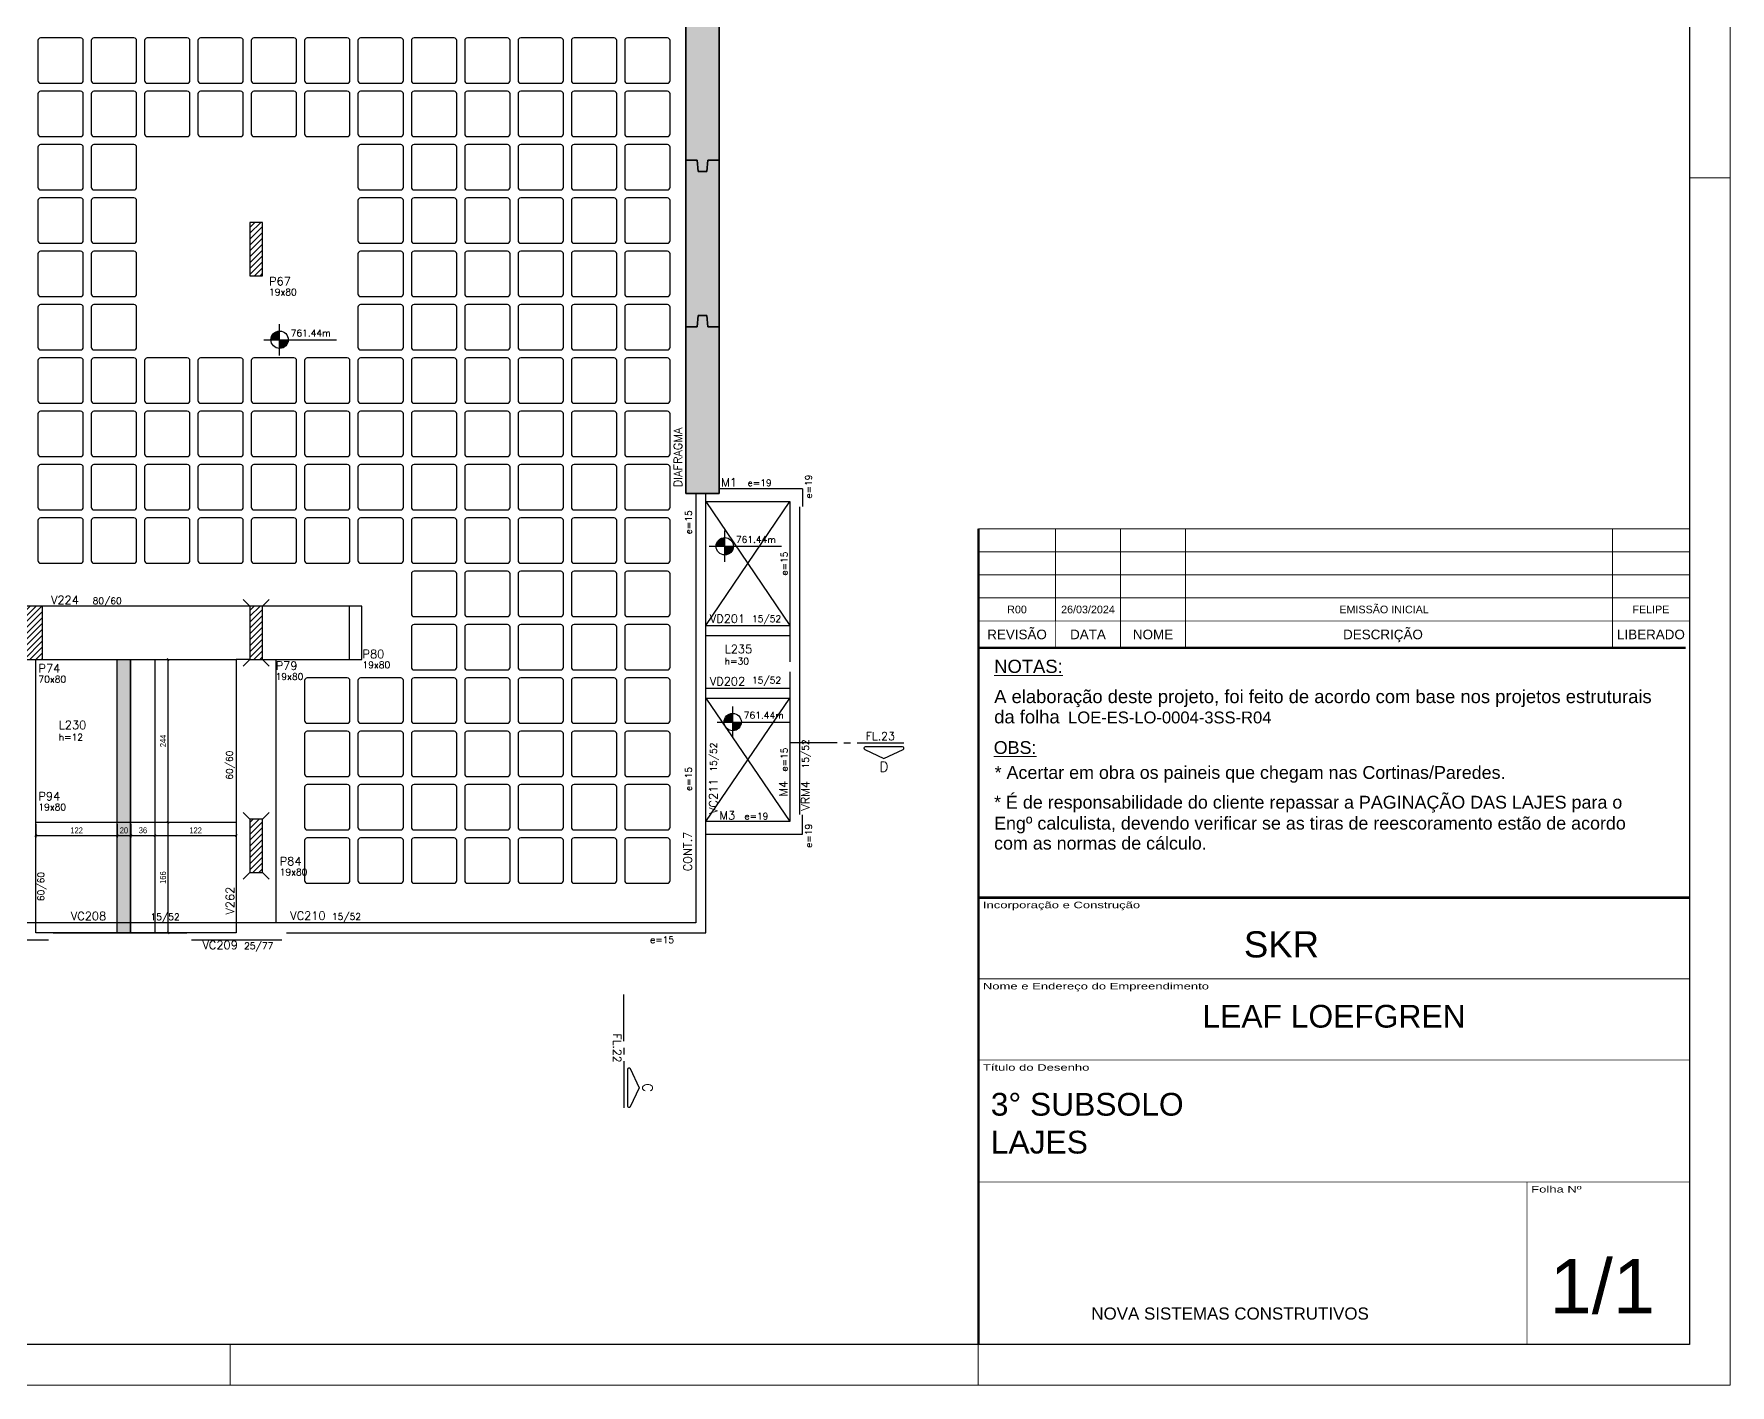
# Model space of a CAD drawing. Header units: millimetres. Extents: x 1860 to 8661, y -614 to 3837.
# Drawn here: x 6117 to 8661, y -614 to 1413 of the extents above; entities that cross this region are included whole.
import ezdxf
from ezdxf.enums import TextEntityAlignment as Align

# ---------------------------------------------------------------- set-up
doc = ezdxf.new("R2010")
doc.units = ezdxf.units.MM
for name, color, linetype in [('251', 5, 'Continuous'), ('COTA', 241, 'Continuous'), ('F-CORTE-INDICAÇÃO', 4, 'Continuous'), ('F-CUBETA', 1, 'Continuous'), ('F-LAJES-DIM', 2, 'Continuous'), ('F-LAJES-NOME', 4, 'Continuous'), ('F-NÍVEL-PLANTA', 2, 'Continuous'), ('F-PARC-DIM', 2, 'Continuous'), ('F-PARC-NOME', 4, 'Continuous'), ('F-PILARES-DIM', 172, 'Continuous'), ('F-PILARES-N', 170, 'Continuous'), ('F-PILARES-NASCE', 4, 'Continuous'), ('F-PILARES-NOME', 170, 'Continuous'), ('F-SOLIDO-EST', 252, 'Continuous'), ('F-TEXTO', 6, 'Continuous'), ('F-VIGAS', 3, 'Continuous'), ('F-VIGAS-DIM', 2, 'Continuous'), ('F-VIGAS-NOME', 4, 'Continuous'), ('Painéis', 200, 'Continuous'), ('Pilares', 5, 'Continuous'), ('VIGA', 3, 'Continuous'), ('Vázio', 240, 'Continuous')]:
    doc.layers.add(name, color=color, linetype=linetype)
for name, color, linetype, lineweight in [('CARIMBO', 255, 'Continuous', 9), ('FOLHA', 255, 'Continuous', 5), ('Folhas', 255, 'Continuous', 9), ('Hachura', 251, 'Continuous', 9)]:
    doc.layers.add(name, color=color, linetype=linetype, lineweight=lineweight)
doc.styles.add('ARIAL', font='arial.ttf')
doc.styles.add('COTA TECNICA-50', font='techl___.ttf', dxfattribs={"height": 9})
doc.styles.add('MCP', font='romans.shx')
doc.styles.add('ROMANS', font='romans.shx')
doc.styles.add('Tecnologia', font='')
doc.styles.add('VERDANA', font='verdana.ttf', dxfattribs={"oblique": 15})
doc.styles.get('Tecnologia').set_extended_font_data('Forgotten Futurist')
doc.dimstyles.new('COTA PAINEL-50', dxfattribs={"dimtxt": 9, "dimasz": 3, "dimexe": 3, "dimexo": 3, "dimgap": 3, "dimtad": 1, "dimdec": 1, "dimzin": 12, "dimdsep": 46, "dimtxsty": 'COTA TECNICA-50', "dimblk1": 'OBLIQUE', "dimblk2": 'OBLIQUE', "dimsah": 1, "dimcen": 0.9, "dimclrd": 4, "dimclre": 4, "dimclrt": 240, "dimadec": 1, "dimazin": 3, "dimtfac": 1, "dimtdec": 1, "dimtmove": 0, "dimatfit": 3, "dimfxl": 1, "dimtolj": 1, "dimtzin": 12, "dimarcsym": 0})
pattern_1 = [(45, (3860.447, 999.075), (-4.419417, 4.419417), [])]

# ---------------------------------------------------------------- blocks, each defined once
blk = doc.blocks.new('_VAONER063650636500869008690')
at = {"layer": '251', "color": 1}
for p, q in [((-34, 30), (-34, -30)), ((30, 34), (-30, 34)), ((34, -30), (34, 30)), ((-30, -34), (30, -34))]:
    blk.add_line(p, q, dxfattribs=at)
for centre, start, end in [((-30, 30), 90, 180), ((30, 30), 0, 90), ((-30, -30), 180, 270), ((30, -30), 270, 0)]:
    blk.add_arc(centre, 4, start, end, dxfattribs=at)
blk = doc.blocks.new('Nível - Planta')
at = {"layer": 'F-NÍVEL-PLANTA'}
h = blk.add_hatch(color=71, dxfattribs=at)
h.paths.add_polyline_path([(0, 0), (0, 0.26, 0.414214), (-0.26, 0)])
h.paths.add_polyline_path([(0.26, 0), (0, 0), (0, -0.26, 0.414214)])
for p, q in [((-0.469, 0), (1.704, 0)), ((0, -0.469), (0, 0.469))]:
    blk.add_line(p, q, dxfattribs=at)
blk.add_circle((0, 0), 0.26, dxfattribs=at)
at = {"layer": 'F-TEXTO', "color": 3, "style": 'MCP'}
blk.add_attdef('NÍVEL', (0.333, 0.102), '', height=0.2, dxfattribs=at)
blk = doc.blocks.new('*U21')
at = {"layer": 'F-CORTE-INDICAÇÃO'}
for p, q in [((70, 0), (0, 0)), ((80, 0), (90, 0)), ((100, 0), (170, 0))]:
    blk.add_line(p, q, dxfattribs=at)
blk.add_lwpolyline([(112, 6, -0.802585), (111.2, 9.8), (140, 23.3), (168.8, 9.8, -0.802585), (168, 6)], format="xyb", close=True, dxfattribs=at)
at = {"layer": 'F-CORTE-INDICAÇÃO', "style": 'ROMANS'}
blk.add_attdef('CORTE', text='', height=15, dxfattribs=at).set_placement((140, 35.8), align=Align.MIDDLE_CENTER)
at = {"layer": 'F-CORTE-INDICAÇÃO', "color": 2, "style": 'ROMANS'}
blk.add_attdef('FOLHA', text='', height=12, dxfattribs=at).set_placement((80.5, -10), align=Align.MIDDLE_CENTER)
blk = doc.blocks.new('*U687')
at = {"layer": 'F-CORTE-INDICAÇÃO'}
for p, q in [((70, 0), (0, 0)), ((80, 0), (90, 0)), ((100, 0), (170, 0))]:
    blk.add_line(p, q, dxfattribs=at)
blk.add_lwpolyline([(112, 6, -0.802585), (111.2, 9.8), (140, 23.3), (168.8, 9.8, -0.802585), (168, 6)], format="xyb", close=True, dxfattribs=at)
at = {"layer": 'F-CORTE-INDICAÇÃO', "style": 'ROMANS'}
blk.add_attdef('CORTE', text='', height=15, dxfattribs=at).set_placement((140, 35.8), align=Align.MIDDLE_CENTER)
at = {"layer": 'F-CORTE-INDICAÇÃO', "color": 2, "style": 'ROMANS'}
blk.add_attdef('FOLHA', text='', height=12, dxfattribs=at).set_placement((134.6, -10), align=Align.MIDDLE_CENTER)
blk = doc.blocks.new('_Oblique')
at = {"color": 0, "linetype": 'ByBlock', "lineweight": -2}
blk.add_line((-0.5, -0.5), (0.5, 0.5), dxfattribs=at)
blk = doc.blocks.new('*D956')
at = {"layer": 'COTA', "color": 4, "lineweight": -2, "transparency": 16777216}
for p, q in [((6301.9, 230.6), (6321.6, 230.6)), ((6318.6, 64.6), (6318.6, 230.6)), ((6301.9, 64.6), (6321.6, 64.6))]:
    blk.add_line(p, q, dxfattribs=at)
at = {"layer": 'Defpoints', "color": 0, "transparency": 16777216}
for p in [(6298.9, 230.6), (6318.6, 230.6), (6298.9, 64.6)]:
    blk.add_point(p, dxfattribs=at)
at = {"layer": 'COTA', "color": 4, "lineweight": -2, "transparency": 16777216, "xscale": 3, "yscale": 3, "zscale": 3}
for p, rotation in [((6318.6, 230.6), 90), ((6318.6, 64.6), 270)]:
    blk.add_blockref('_Oblique', p, dxfattribs=dict(at, rotation=rotation))
at = {"layer": 'COTA', "color": 240, "transparency": 16777216, "insert": (6311, 147.6), "char_height": 9, "attachment_point": 5, "rotation": 90, "style": 'COTA TECNICA-50'}
blk.add_mtext('\\A1;166', dxfattribs=at)
blk = doc.blocks.new('*D957')
at = {"layer": 'COTA', "color": 4, "lineweight": -2, "transparency": 16777216}
for p, q in [((6301.4, 474.6), (6321.6, 474.6)), ((6318.6, 230.6), (6318.6, 474.6)), ((6301.9, 230.6), (6321.6, 230.6))]:
    blk.add_line(p, q, dxfattribs=at)
at = {"layer": 'Defpoints', "color": 0, "transparency": 16777216}
for p in [(6298.4, 474.6), (6318.6, 474.6), (6298.9, 230.6)]:
    blk.add_point(p, dxfattribs=at)
at = {"layer": 'COTA', "color": 4, "lineweight": -2, "transparency": 16777216, "xscale": 3, "yscale": 3, "zscale": 3}
for p, rotation in [((6318.6, 474.6), 90), ((6318.6, 230.6), 270)]:
    blk.add_blockref('_Oblique', p, dxfattribs=dict(at, rotation=rotation))
at = {"layer": 'COTA', "color": 240, "transparency": 16777216, "insert": (6311, 352.6), "char_height": 9, "attachment_point": 5, "rotation": 90, "style": 'COTA TECNICA-50'}
blk.add_mtext('\\A1;244', dxfattribs=at)
blk = doc.blocks.new('*D958')
at = {"layer": 'COTA', "color": 4, "lineweight": -2, "transparency": 16777216}
for p, q in [((6120.4, 227.6), (6120.4, 207.8)), ((6120.4, 210.8), (6242.4, 210.8)), ((6242.4, 227.6), (6242.4, 207.8))]:
    blk.add_line(p, q, dxfattribs=at)
at = {"layer": 'Defpoints', "color": 0, "transparency": 16777216}
for p in [(6120.4, 230.6), (6242.4, 230.6), (6242.4, 210.8)]:
    blk.add_point(p, dxfattribs=at)
at = {"layer": 'COTA', "color": 4, "lineweight": -2, "transparency": 16777216, "xscale": 3, "yscale": 3, "zscale": 3, "rotation": 180}
blk.add_blockref('_Oblique', (6120.4, 210.8), dxfattribs=at)
at = {"layer": 'COTA', "color": 4, "lineweight": -2, "transparency": 16777216, "xscale": 3, "yscale": 3, "zscale": 3}
blk.add_blockref('_Oblique', (6242.4, 210.8), dxfattribs=at)
at = {"layer": 'COTA', "color": 240, "transparency": 16777216, "insert": (6181.4, 218.4), "char_height": 9, "attachment_point": 5, "style": 'COTA TECNICA-50'}
blk.add_mtext('\\A1;122', dxfattribs=at)
blk = doc.blocks.new('*D959')
at = {"layer": 'COTA', "color": 4, "lineweight": -2, "transparency": 16777216}
for p, q in [((6242.4, 227.6), (6242.4, 207.8)), ((6242.4, 210.8), (6262.4, 210.8)), ((6262.4, 227.6), (6262.4, 207.8))]:
    blk.add_line(p, q, dxfattribs=at)
at = {"layer": 'Defpoints', "color": 0, "transparency": 16777216}
for p in [(6242.4, 230.6), (6262.4, 230.6), (6262.4, 210.8)]:
    blk.add_point(p, dxfattribs=at)
at = {"layer": 'COTA', "color": 4, "lineweight": -2, "transparency": 16777216, "xscale": 3, "yscale": 3, "zscale": 3, "rotation": 180}
blk.add_blockref('_Oblique', (6242.4, 210.8), dxfattribs=at)
at = {"layer": 'COTA', "color": 4, "lineweight": -2, "transparency": 16777216, "xscale": 3, "yscale": 3, "zscale": 3}
blk.add_blockref('_Oblique', (6262.4, 210.8), dxfattribs=at)
at = {"layer": 'COTA', "color": 240, "transparency": 16777216, "insert": (6252.4, 218.4), "char_height": 9, "attachment_point": 5, "style": 'COTA TECNICA-50'}
blk.add_mtext('\\A1;20', dxfattribs=at)
blk = doc.blocks.new('*D960')
at = {"layer": 'COTA', "color": 4, "lineweight": -2, "transparency": 16777216}
for p, q in [((6262.9, 227.6), (6262.9, 207.8)), ((6262.9, 210.8), (6298.9, 210.8)), ((6298.9, 227.6), (6298.9, 207.8))]:
    blk.add_line(p, q, dxfattribs=at)
at = {"layer": 'Defpoints', "color": 0, "transparency": 16777216}
for p in [(6262.9, 230.6), (6298.9, 230.6), (6298.9, 210.8)]:
    blk.add_point(p, dxfattribs=at)
at = {"layer": 'COTA', "color": 4, "lineweight": -2, "transparency": 16777216, "xscale": 3, "yscale": 3, "zscale": 3, "rotation": 180}
blk.add_blockref('_Oblique', (6262.9, 210.8), dxfattribs=at)
at = {"layer": 'COTA', "color": 4, "lineweight": -2, "transparency": 16777216, "xscale": 3, "yscale": 3, "zscale": 3}
blk.add_blockref('_Oblique', (6298.9, 210.8), dxfattribs=at)
at = {"layer": 'COTA', "color": 240, "transparency": 16777216, "insert": (6280.9, 218.5), "char_height": 9, "attachment_point": 5, "style": 'COTA TECNICA-50'}
blk.add_mtext('\\A1;36', dxfattribs=at)
blk = doc.blocks.new('*D961')
at = {"layer": 'COTA', "color": 4, "lineweight": -2, "transparency": 16777216}
for p, q in [((6298.9, 227.6), (6298.9, 207.8)), ((6298.9, 210.8), (6420.9, 210.8)), ((6420.9, 227.6), (6420.9, 207.8))]:
    blk.add_line(p, q, dxfattribs=at)
at = {"layer": 'Defpoints', "color": 0, "transparency": 16777216}
for p in [(6298.9, 230.6), (6420.9, 230.6), (6420.9, 210.8)]:
    blk.add_point(p, dxfattribs=at)
at = {"layer": 'COTA', "color": 4, "lineweight": -2, "transparency": 16777216, "xscale": 3, "yscale": 3, "zscale": 3, "rotation": 180}
blk.add_blockref('_Oblique', (6298.9, 210.8), dxfattribs=at)
at = {"layer": 'COTA', "color": 4, "lineweight": -2, "transparency": 16777216, "xscale": 3, "yscale": 3, "zscale": 3}
blk.add_blockref('_Oblique', (6420.9, 210.8), dxfattribs=at)
at = {"layer": 'COTA', "color": 240, "transparency": 16777216, "insert": (6359.9, 218.4), "char_height": 9, "attachment_point": 5, "style": 'COTA TECNICA-50'}
blk.add_mtext('\\A1;122', dxfattribs=at)
blk = doc.blocks.new('Carimbo Laje')
at = {"layer": 'CARIMBO', "color": 30}
for points, const_width in [([(124981.9, 144853.7), (123684.7, 144853.7), (123684.7, 144038.4)], 4.45), ([(123684.7, 144705.5), (124981.9, 144705.5)], 1.48), ([(123684.7, 144557.3), (124981.9, 144557.3)], 1.48), ([(123684.7, 144334.9), (124981.9, 144334.9)], 1.48), ([(124685.4, 144038.4), (124685.4, 144334.9)], 1.48), ([(123684.7, 144038.4), (124981.9, 144038.4)], 1.48)]:
    blk.add_lwpolyline(points, dxfattribs=dict(at, const_width=const_width))
at = {"color": 0, "linetype": 'Continuous', "ltscale": 5, "style": 'ARIAL'}
blk.add_text('NOVA SISTEMAS CONSTRUTIVOS', height=22.118, dxfattribs=at).set_placement((123890.4, 144083.7))
at = {"color": 7, "style": 'ARIAL'}
blk.add_attdef('INCORPORAÇÃO_E_CONTRUÇÃO', text='', height=45.7, dxfattribs=at).set_placement((124364.7, 144777.9), align=Align.MIDDLE_CENTER)
blk.add_attdef('NOME_DA_OBRA', text='', height=41.5, dxfattribs=at).set_placement((124333.3, 144616.6), align=Align.CENTER)
for tag, p in [('PAVIMENTO', (123706.9, 144455.9)), ('TIPO_DE_PROJETO', (123706.9, 144386.8))]:
    blk.add_attdef(tag, p, '', height=41.5, dxfattribs=at)
at = {"color": 7, "style": 'ARIAL', "oblique": 10}
blk.add_attdef('FOLHA_Nº', text='', height=111.2, dxfattribs=at).set_placement((124832.8, 144149.1), align=Align.CENTER)
at = {"layer": 'CARIMBO', "color": 7, "style": 'VERDANA'}
blk.add_attdef('ENDEREÇO', text='', height=14.8, dxfattribs=at).set_placement((124333.3, 144572.1), align=Align.CENTER)
at = {"layer": 'Folhas', "style": 'Tecnologia', "width": 1.5}
for s, p in [('Incorporação e Construção', (123692.5, 144846.3)), ('Nome e Endereço do Empreendimento', (123692.5, 144698.1)), ('Título do Desenho', (123692.5, 144549.8)), ('Folha Nº', (124693.1, 144327.5))]:
    blk.add_text(s, height=11.86, dxfattribs=at).set_placement(p, align=Align.TOP_LEFT)
blk = doc.blocks.new('Revisão Carimbo')
at = {"color": 30}
for p, q in [((0, 155), (925, 155)), ((100, 35), (100, 155)), ((184.66, 35), (184.66, 155)), ((269.32, 35), (269.32, 155)), ((825, 35), (825, 155)), ((0, 125), (925, 125)), ((0, 95), (925, 95)), ((0, 65), (925, 65))]:
    blk.add_line(p, q, dxfattribs=at)
for points, const_width in [([(0, 0), (0, 155)], 3), ([(0, 35), (925, 35)], 1), ([(100, 35), (100, 0)], 1), ([(184.66, 35), (184.66, 0)], 1), ([(269.32, 35), (269.32, 0)], 1), ([(825, 35), (825, 0)], 1), ([(0, 0), (920, 0)], 3)]:
    blk.add_lwpolyline(points, dxfattribs=dict(at, const_width=const_width))
at = {"color": 7, "style": 'ARIAL'}
for s, p in [('REVISÃO', (50, 17.5)), ('DATA', (142.33, 17.5)), ('NOME', (226.99, 17.5)), ('DESCRIÇÃO', (526.27, 17.5)), ('LIBERADO', (875, 17.5))]:
    blk.add_text(s, height=12.5, dxfattribs=at).set_placement(p, align=Align.MIDDLE_CENTER)
at = {"layer": 'CARIMBO', "color": 7, "style": 'ARIAL'}
for tag, p in [('REVISÃO_03', (50, 140)), ('DATA', (142.33, 140)), ('NOME', (226.99, 140)), ('LIBERADO', (875, 140)), ('REVISÃO_02', (50, 110)), ('DATA', (142.33, 110)), ('NOME', (226.99, 110)), ('LIBERADO', (875, 110)), ('REVISÃO_01', (50, 80)), ('DATA', (142.33, 80)), ('NOME', (226.99, 80)), ('LIBERADO', (875, 80)), ('REVISÃO_00', (50, 50)), ('DATA', (142.33, 50)), ('NOME', (226.99, 50)), ('LIBERADO', (875, 50))]:
    blk.add_attdef(tag, text='', height=10, dxfattribs=at).set_placement(p, align=Align.MIDDLE_CENTER)
for p in [(279.32, 140), (279.32, 110), (279.32, 80), (279.32, 50)]:
    blk.add_attdef('DESCRIÇÃO', text='', height=10, dxfattribs=at).set_placement(p, align=Align.MIDDLE_LEFT)

msp = doc.modelspace()

# ---------------------------------------------------------------- hatches: boundary and pattern name
at = {"layer": 'F-SOLIDO-EST'}
h = msp.add_hatch(color=256, dxfattribs=at)
h.dxf.hatch_style = 1
h.paths.add_polyline_path([(7144.95, 1473.58), (7127.95, 1473.58), (7126.45, 1456.58), (7113.45, 1456.58), (7111.95, 1473.58), (7094.95, 1473.58), (7094.95, 1223.58), (7111.95, 1223.58), (7113.45, 1206.58), (7126.45, 1206.58), (7127.95, 1223.58), (7144.95, 1223.58)])
h = msp.add_hatch(color=256, dxfattribs=at)
h.dxf.hatch_style = 1
h.paths.add_polyline_path([(7144.95, 1223.58), (7127.95, 1223.58), (7126.45, 1206.58), (7113.45, 1206.58), (7111.95, 1223.58), (7094.95, 1223.58), (7094.95, 973.58), (7111.95, 973.58), (7113.45, 990.58), (7126.45, 990.58), (7127.95, 973.58), (7144.95, 973.58)])
h = msp.add_hatch(color=256, dxfattribs=at)
h.dxf.hatch_style = 1
h.paths.add_polyline_path([(7144.95, 973.58), (7127.95, 973.58), (7126.45, 990.58), (7113.45, 990.58), (7111.95, 973.58), (7094.95, 973.58), (7094.95, 723.58), (7144.95, 723.58)])
at = {"layer": 'Hachura', "linetype": 'ByBlock'}
h = msp.add_hatch(color=256, dxfattribs=at)
h.dxf.hatch_style = 1
h.paths.add_polyline_path([(6262.45, 474.58), (6242.45, 474.58), (6242.45, 230.58), (6262.45, 230.58)])
h.paths.add_polyline_path([(6262.45, 230.58), (6242.45, 230.58), (6242.45, 79.58), (6262.45, 79.58)])
h.paths.add_polyline_path([(6262.45, 64.58), (6262.45, 79.58), (6242.45, 79.58), (6242.45, 64.58)])
at = {"layer": 'Pilares', "linetype": 'Continuous'}
h = msp.add_hatch(dxfattribs=at)
h.set_pattern_fill('ANSI31', color=256, scale=50, style=0)
h.set_pattern_definition(pattern_1)
h.paths.add_polyline_path([(6441.45, 1050.08), (6460.45, 1050.08), (6460.45, 1130.08), (6441.45, 1130.08)], flags=16)
h = msp.add_hatch(dxfattribs=at)
h.set_pattern_fill('ANSI31', color=256, scale=50, style=0)
h.set_pattern_definition(pattern_1)
h.paths.add_polyline_path([(6060.45, 474.58), (6130.45, 474.58), (6130.45, 554.58), (6060.45, 554.58)], flags=16)
h = msp.add_hatch(dxfattribs=at)
h.set_pattern_fill('ANSI31', color=256, scale=50, style=0)
h.set_pattern_definition(pattern_1)
h.paths.add_polyline_path([(6441.45, 474.58), (6460.45, 474.58), (6460.45, 554.58), (6441.45, 554.58)], flags=16)
h = msp.add_hatch(dxfattribs=at)
h.set_pattern_fill('ANSI31', color=256, scale=50, style=0)
h.set_pattern_definition(pattern_1)
h.paths.add_polyline_path([(6441.45, 155.08), (6460.45, 155.08), (6460.45, 235.08), (6441.45, 235.08)], flags=16)

# ---------------------------------------------------------------- linework, layer by layer
at = {"color": 30}
for p, q in [((8600.49, 3776.4), (8600.49, -552.63)), ((8600.49, -552.63), (2012.11, -552.63))]:
    msp.add_line(p, q, dxfattribs=at)
at = {"layer": 'CARIMBO', "color": 30, "const_width": 3.65}
msp.add_lwpolyline([(7534.31, 117.53), (7534.31, 492.16)], dxfattribs=at)
at = {"layer": 'F-PILARES-N', "linetype": 'Continuous'}
for points in [[(6441.45, 474.58), (6460.45, 474.58), (6460.45, 554.58), (6441.45, 554.58), (6441.45, 474.58)], [(6441.45, 155.08), (6460.45, 155.08), (6460.45, 235.08), (6441.45, 235.08), (6441.45, 155.08)]]:
    msp.add_lwpolyline(points, dxfattribs=at)
at = {"layer": 'F-PILARES-NASCE', "linetype": 'Continuous'}
for p, q in [((6441.45, 554.58), (6431.45, 564.58)), ((6460.45, 554.58), (6470.45, 564.58)), ((6441.45, 474.58), (6431.45, 464.58)), ((6460.45, 474.58), (6470.45, 464.58)), ((6441.45, 235.08), (6431.45, 245.08)), ((6460.45, 235.08), (6470.45, 245.08)), ((6441.45, 155.08), (6431.45, 145.08)), ((6460.45, 155.08), (6470.45, 145.08))]:
    msp.add_line(p, q, dxfattribs=at)
at = {"layer": 'F-VIGAS'}
for p, q in [((7094.95, 1473.58), (7094.95, 1223.58)), ((7094.95, 1223.58), (7094.95, 1473.58)), ((7144.95, 1223.58), (7144.95, 1473.58)), ((7144.95, 1473.58), (7144.95, 1223.58)), ((7111.95, 1223.58), (7094.95, 1223.58)), ((7094.95, 1223.58), (7094.95, 973.58)), ((7094.95, 973.58), (7094.95, 1223.58)), ((7094.95, 1223.58), (7111.95, 1223.58)), ((7094.95, 1223.58), (7111.95, 1223.58)), ((7111.95, 1223.58), (7094.95, 1223.58)), ((7113.45, 1206.58), (7111.95, 1223.58)), ((7111.95, 1223.58), (7113.45, 1206.58)), ((7111.95, 1223.58), (7113.45, 1206.58)), ((7113.45, 1206.58), (7111.95, 1223.58)), ((7127.95, 1223.58), (7126.45, 1206.58)), ((7126.45, 1206.58), (7127.95, 1223.58)), ((7126.45, 1206.58), (7127.95, 1223.58)), ((7127.95, 1223.58), (7126.45, 1206.58)), ((7144.95, 1223.58), (7127.95, 1223.58)), ((7127.95, 1223.58), (7144.95, 1223.58)), ((7127.95, 1223.58), (7144.95, 1223.58)), ((7144.95, 1223.58), (7127.95, 1223.58)), ((7144.95, 973.58), (7144.95, 1223.58)), ((7144.95, 1223.58), (7144.95, 973.58)), ((7126.45, 1206.58), (7113.45, 1206.58)), ((7113.45, 1206.58), (7126.45, 1206.58)), ((7113.45, 1206.58), (7126.45, 1206.58)), ((7126.45, 1206.58), (7113.45, 1206.58)), ((7094.95, 973.58), (7111.95, 973.58)), ((7111.95, 973.58), (7094.95, 973.58)), ((7111.95, 973.58), (7094.95, 973.58)), ((7094.95, 973.58), (7094.95, 723.58)), ((7094.95, 723.58), (7094.95, 973.58)), ((7094.95, 973.58), (7111.95, 973.58)), ((7111.95, 973.58), (7113.45, 990.58)), ((7113.45, 990.58), (7111.95, 973.58)), ((7113.45, 990.58), (7111.95, 973.58)), ((7111.95, 973.58), (7113.45, 990.58)), ((7113.45, 990.58), (7126.45, 990.58)), ((7126.45, 990.58), (7113.45, 990.58)), ((7126.45, 990.58), (7113.45, 990.58)), ((7113.45, 990.58), (7126.45, 990.58)), ((7126.45, 990.58), (7127.95, 973.58)), ((7127.95, 973.58), (7126.45, 990.58)), ((7127.95, 973.58), (7126.45, 990.58)), ((7126.45, 990.58), (7127.95, 973.58)), ((7127.95, 973.58), (7144.95, 973.58)), ((7144.95, 973.58), (7127.95, 973.58)), ((7144.95, 973.58), (7127.95, 973.58)), ((7127.95, 973.58), (7144.95, 973.58)), ((7144.95, 723.58), (7144.95, 973.58)), ((7144.95, 973.58), (7144.95, 723.58)), ((7094.95, 723.58), (7144.95, 723.58)), ((7144.95, 723.58), (7094.95, 723.58)), ((7269.95, 730.58), (7144.95, 730.58)), ((7269.95, 730.58), (7269.95, 704.18)), ((7124.95, 711.58), (7250.95, 711.58)), ((7250.95, 711.58), (7250.95, 471.2)), ((7265.95, 464.18), (7265.95, 703.52)), ((7124.95, 525.58), (7250.95, 525.58)), ((7124.95, 510.58), (7250.95, 510.58)), ((7265.95, 242.18), (7265.95, 463.52)), ((7250.95, 456.2), (7250.95, 231.58)), ((7124.95, 431.53), (7250.95, 431.53)), ((7124.95, 416.53), (7250.95, 416.53)), ((7250.95, 231.58), (7124.95, 231.58)), ((7269.95, 212.58), (7269.95, 241.52)), ((7124.95, 212.58), (7269.95, 212.58))]:
    msp.add_line(p, q, dxfattribs=at)
at = {"layer": 'F-VIGAS', "linetype": 'Continuous'}
for p, q in [((6003.8, 54.48), (6139.1, 54.48)), ((6353.8, 54.48), (6489.1, 54.48))]:
    msp.add_line(p, q, dxfattribs=at)
at = {"layer": 'FOLHA'}
for p, q in [((8661.45, 3837.36), (8661.45, -613.6)), ((8661.45, 1197.03), (8600.49, 1197.03)), ((6411.88, -552.63), (6411.88, -613.6)), ((7533.62, -552.63), (7533.62, -613.6)), ((8661.45, -613.6), (1859.7, -613.6))]:
    msp.add_line(p, q, dxfattribs=at)
at = {"layer": 'Painéis'}
for points in [[(6242.45, 64.58), (6242.45, 474.58)], [(6262.45, 64.58), (6262.45, 474.58)], [(6262.95, 64.58), (6262.95, 474.58)], [(6298.95, 474.58), (6298.95, 64.58)], [(6120.45, 230.58), (6420.95, 230.58)]]:
    msp.add_lwpolyline(points, dxfattribs=at)
msp.add_lwpolyline([(6120.45, 230.58), (6420.95, 230.58), (6420.95, 64.58), (6120.45, 64.58)], close=True, dxfattribs=at)
at = {"layer": 'Pilares', "linetype": 'Continuous'}
for points in [[(6441.45, 1050.08), (6460.45, 1050.08), (6460.45, 1130.08), (6441.45, 1130.08), (6441.45, 1050.08)], [(6060.45, 474.58), (6130.45, 474.58), (6130.45, 554.58), (6060.45, 554.58), (6060.45, 474.58)], [(6590.45, 474.58), (6609.45, 474.58), (6609.45, 554.58), (6590.45, 554.58), (6590.45, 474.58)]]:
    msp.add_lwpolyline(points, dxfattribs=at)
at = {"layer": 'VIGA'}
for points in [[(7109.95, 723.58), (7109.95, 79.58), (5641.08, 79.58), (5404.83, 49.58), (4620.95, 49.58), (4620.95, 519.58), (4505.95, 519.58)], [(6496.12, 64.58), (7124.95, 64.58), (7124.95, 723.58)], [(6441.45, 554.58), (6130.45, 554.58)], [(6590.45, 554.58), (6460.45, 554.58)], [(6120.45, 195.08), (6120.45, 474.58)], [(6130.45, 474.58), (6420.95, 474.58)], [(6420.95, 474.58), (6420.95, 195.08)], [(6441.45, 474.58), (6420.95, 474.58)], [(6460.45, 474.58), (6480.95, 474.58)], [(6480.95, 474.58), (6590.45, 474.58)], [(6480.95, 195.08), (6480.95, 474.58)], [(6120.45, 79.58), (6120.45, 195.08)], [(6420.95, 195.08), (6420.95, 79.58)], [(6480.95, 79.58), (6480.95, 195.08)], [(6146.12, 64.58), (6346.78, 64.58)]]:
    msp.add_lwpolyline(points, dxfattribs=at)
at = {"layer": 'Vázio'}
for p, q in [((7124.95, 711.58), (7250.95, 525.58)), ((7124.95, 525.58), (7250.95, 711.58)), ((7124.95, 416.53), (7250.95, 231.58)), ((7124.95, 231.58), (7250.95, 416.53))]:
    msp.add_line(p, q, dxfattribs=at)

# ---------------------------------------------------------------- block references
at = {"layer": 'CARIMBO', "color": 1}
ref = msp.add_blockref('Revisão Carimbo', (7534.31, 492.16), dxfattribs=dict(at, xscale=1.152505138133646, yscale=1.152505138133646, zscale=1.152505138133646))
ref.add_attrib('REVISÃO_00', 'R00', dxfattribs={"color": 1, "height": 11.525, "style": 'ARIAL'}).set_placement((7591.94, 549.78), align=Align.MIDDLE_CENTER)
ref.add_attrib('DATA', '26/03/2024', dxfattribs={"color": 1, "height": 11.525, "style": 'ARIAL'}).set_placement((7698.35, 549.78), align=Align.MIDDLE_CENTER)
ref.add_attrib('DESCRIÇÃO', '                                                 EMISSÃO INICIAL', dxfattribs={"color": 1, "height": 11.5251, "style": 'ARIAL'}).set_placement((7856.23, 549.78), align=Align.MIDDLE_LEFT)
ref.add_attrib('LIBERADO', 'FELIPE', dxfattribs={"color": 1, "height": 11.525, "style": 'ARIAL'}).set_placement((8542.75, 549.78), align=Align.MIDDLE_CENTER)
at = {"layer": 'CARIMBO', "linetype": 'ByBlock'}
ref = msp.add_blockref('Carimbo Laje', (-94123.93, -118939.86), dxfattribs=dict(at, xscale=0.8219144908905698, yscale=0.8219144908905698, zscale=0.8219144908905698))
ref.add_attrib('FOLHA_Nº', '  1/1', (8327.58, -506.14), dxfattribs={"layer": '0', "height": 81.442, "style": 'ARIAL'})
ref.add_attrib('TIPO_DE_PROJETO', 'LAJES', (7552.59, -266.29), dxfattribs={"layer": '0', "height": 34.118, "style": 'ARIAL'})
ref.add_attrib('PAVIMENTO', '3° SUBSOLO', (7552.59, -209.45), dxfattribs={"layer": '0', "height": 34.118, "style": 'ARIAL'})
ref.add_attrib('NOME_DA_OBRA', 'LEAF LOEFGREN', dxfattribs={"layer": '0', "height": 34.1176, "style": 'ARIAL'}).set_placement((8067.4, -77.42), align=Align.CENTER)
ref.add_attrib('INCORPORAÇÃO_E_CONTRUÇÃO', 'SKR', dxfattribs={"layer": '0', "height": 39.265, "style": 'ARIAL'}).set_placement((7988.57, 67.07), align=Align.TOP_CENTER)
at = {"layer": 'F-CORTE-INDICAÇÃO', "linetype": 'Continuous'}
ref = msp.add_blockref('*U687', (7252.23, 349.74), dxfattribs=dict(at, xscale=-1, rotation=180))
ref.add_attrib('FOLHA', 'FL.23', dxfattribs={"color": 2, "height": 12, "style": 'ROMANS'}).set_placement((7386.84, 359.74), align=Align.MIDDLE_CENTER)
ref.add_attrib('CORTE', 'D', dxfattribs={"height": 15, "style": 'ROMANS'}).set_placement((7392.23, 313.97), align=Align.MIDDLE_CENTER)
at = {"layer": 'F-CORTE-INDICAÇÃO', "linetype": 'Continuous', "rotation": 270}
msp.add_blockref('*U21', (7002.1, -27.55), dxfattribs=at).add_auto_attribs({'FOLHA': 'FL.22', 'CORTE': 'C'})
at = {"layer": 'F-CUBETA'}
for p in [(6157.45, 1373.08), (6237.45, 1373.08), (6317.45, 1373.08), (6397.45, 1373.08), (6477.45, 1373.08), (6557.45, 1373.08), (6637.45, 1373.08), (6717.45, 1373.08), (6797.45, 1373.08), (6877.45, 1373.08), (6957.45, 1373.08), (7037.45, 1373.08), (6157.45, 1293.08), (6237.45, 1293.08), (6317.45, 1293.08), (6397.45, 1293.08), (6477.45, 1293.08), (6557.45, 1293.08), (6637.45, 1293.08), (6717.45, 1293.08), (6797.45, 1293.08), (6877.45, 1293.08), (6957.45, 1293.08), (7037.45, 1293.08), (6157.45, 1213.08), (6237.45, 1213.08), (6637.45, 1213.08), (6717.45, 1213.08), (6797.45, 1213.08), (6877.45, 1213.08), (6957.45, 1213.08), (7037.45, 1213.08), (6157.45, 1133.08), (6237.45, 1133.08), (6637.45, 1133.08), (6717.45, 1133.08), (6797.45, 1133.08), (6877.45, 1133.08), (6957.45, 1133.08), (7037.45, 1133.08), (6157.45, 1053.08), (6237.45, 1053.08), (6637.45, 1053.08), (6717.45, 1053.08), (6797.45, 1053.08), (6877.45, 1053.08), (6957.45, 1053.08), (7037.45, 1053.08), (6157.45, 973.08), (6237.45, 973.08), (6637.45, 973.08), (6717.45, 973.08), (6797.45, 973.08), (6877.45, 973.08), (6957.45, 973.08), (7037.45, 973.08), (6157.45, 893.08), (6237.45, 893.08), (6317.45, 893.08), (6397.45, 893.08), (6477.45, 893.08), (6557.45, 893.08), (6637.45, 893.08), (6717.45, 893.08), (6797.45, 893.08), (6877.45, 893.08), (6957.45, 893.08), (7037.45, 893.08), (6157.45, 813.08), (6237.45, 813.08), (6317.45, 813.08), (6397.45, 813.08), (6477.45, 813.08), (6557.45, 813.08), (6637.45, 813.08), (6717.45, 813.08), (6797.45, 813.08), (6877.45, 813.08), (6957.45, 813.08), (7037.45, 813.08), (6157.45, 733.08), (6237.45, 733.08), (6317.45, 733.08), (6397.45, 733.08), (6477.45, 733.08), (6557.45, 733.08), (6637.45, 733.08), (6717.45, 733.08), (6797.45, 733.08), (6877.45, 733.08), (6957.45, 733.08), (7037.45, 733.08), (6157.45, 653.08), (6237.45, 653.08), (6317.45, 653.08), (6397.45, 653.08), (6477.45, 653.08), (6557.45, 653.08), (6637.45, 653.08), (6717.45, 653.08), (6797.45, 653.08), (6877.45, 653.08), (6957.45, 653.08), (7037.45, 653.08), (6717.45, 573.08), (6797.45, 573.08), (6877.45, 573.08), (6957.45, 573.08), (7037.45, 573.08), (6717.45, 493.08), (6797.45, 493.08), (6877.45, 493.08), (6957.45, 493.08), (7037.45, 493.08), (6557.45, 413.08), (6637.45, 413.08), (6717.45, 413.08), (6797.45, 413.08), (6877.45, 413.08), (6957.45, 413.08), (7037.45, 413.08), (6557.45, 333.08), (6637.45, 333.08), (6717.45, 333.08), (6797.45, 333.08), (6877.45, 333.08), (6957.45, 333.08), (7037.45, 333.08), (6557.45, 253.08), (6637.45, 253.08), (6717.45, 253.08), (6797.45, 253.08), (6877.45, 253.08), (6957.45, 253.08), (7037.45, 253.08), (6557.45, 173.08), (6637.45, 173.08), (6717.45, 173.08), (6797.45, 173.08), (6877.45, 173.08), (6957.45, 173.08), (7037.45, 173.08)]:
    msp.add_blockref('_VAONER063650636500869008690', p, dxfattribs=at)
at = {"layer": 'F-NÍVEL-PLANTA', "linetype": 'Continuous', "xscale": 50, "yscale": 50, "zscale": 50}
for p in [(6485.9, 954.31), (7153.62, 644.58), (7165.44, 380.92)]:
    msp.add_blockref('Nível - Planta', p, dxfattribs=at).add_auto_attribs({'NÍVEL': '761.44m'})

# ---------------------------------------------------------------- texts
at = {"layer": 'CARIMBO', "style": 'ARIAL'}
for s, height, p in [('%%UNOTAS:', 19.751, (7557.72, 454.63)), ('A elaboração deste projeto, foi feito de acordo com base nos projetos estruturais', 19.7506, (7557.72, 409.32)), ('da folha', 19.751, (7557.72, 378.93)), ('%%UOBS:', 19.202, (7556.97, 333.09)), ('* Acertar em obra os paineis que chegam nas Cortinas/Paredes.', 19.2019, (7558.32, 295.68)), ('* É de responsabilidade do cliente repassar a PAGINAÇÃO DAS LAJES para o', 19.2019, (7557.5, 251.09)), ('Engº calculista, devendo verificar se as tiras de reescoramento estão de acordo', 19.2019, (7557.5, 219.62)), ('com as normas de cálculo.', 19.2019, (7557.5, 189.67))]:
    msp.add_text(s, height=height, dxfattribs=at).set_placement(p)
at = {"layer": 'CARIMBO', "color": 1, "style": 'ARIAL'}
msp.add_text('LOE-ES-LO-0004-3SS-R04', height=17.7755, dxfattribs=at).set_placement((7668.56, 378.93))
at = {"layer": 'F-LAJES-DIM', "linetype": 'Continuous', "style": 'MCP'}
for s, p in [('h=30', (7153.45, 467.14)), ('h=12', (6154.59, 353.3))]:
    msp.add_text(s, height=10, dxfattribs=at).set_placement(p)
at = {"layer": 'F-LAJES-NOME', "linetype": 'Continuous', "style": 'MCP'}
for s, p in [('L235', (7153.45, 484.14)), ('L230', (6154.59, 370.3))]:
    msp.add_text(s, height=12.5, dxfattribs=at).set_placement(p)
at = {"layer": 'F-PARC-DIM', "style": 'MCP'}
for p in [(7104.19, 662.49), (7104.19, 277.49)]:
    msp.add_text('e=15', height=10, rotation=90, dxfattribs=at).set_placement(p)
msp.add_text('e=15', height=10, dxfattribs=at).set_placement((7041.56, 49.33))
at = {"layer": 'F-PARC-NOME', "style": 'MCP'}
for s, p in [('DIAFRAGMA', (7089.45, 733.08)), ('CONT.7', (7104.19, 156.99))]:
    msp.add_text(s, height=12.5, rotation=90, dxfattribs=at).set_placement(p)
at = {"layer": 'F-PILARES-DIM', "linetype": 'Continuous', "style": 'MCP'}
for s, p in [('19x80', (6470.03, 1020.91)), ('19x80', (6610.18, 461.65)), ('70x80', (6124.19, 440.14)), ('19x80', (6479.95, 444.1)), ('19x80', (6124.1, 248.43)), ('19x80', (6486.06, 150.93))]:
    msp.add_text(s, height=10, dxfattribs=at).set_placement(p)
at = {"layer": 'F-PILARES-NOME', "linetype": 'Continuous', "style": 'MCP'}
for s, p in [('P67', (6470.03, 1035.91)), ('P80', (6610.18, 476.65)), ('P74', (6124.19, 455.14)), ('P79', (6479.95, 459.1)), ('P94', (6124.1, 263.43)), ('P84', (6486.06, 165.93))]:
    msp.add_text(s, height=12.5, dxfattribs=at).set_placement(p)
at = {"layer": 'F-VIGAS-DIM', "linetype": 'Continuous', "style": 'MCP'}
for s, p in [('e=19', (7187.85, 734.7)), ('80/60', (6205.45, 557.7)), ('15/52', (7194.48, 530.88)), ('15/52', (7194.48, 438.62)), ('e=19', (7183.05, 234.7)), ('15/52', (6292.24, 83.63)), ('15/52', (6564.32, 84.17)), ('25/77', (6432.66, 40.17))]:
    msp.add_text(s, height=10, dxfattribs=at).set_placement(p)
for s, p in [('e=19', (7284.37, 716.06)), ('e=15', (7247.82, 600.58)), ('60/60', (6415.56, 294.41)), ('15/52', (7141.57, 306.45)), ('e=15', (7247.82, 306.58)), ('15/52', (7279.5, 311.25)), ('e=19', (7284.37, 192.27)), ('60/60', (6132.95, 112.33))]:
    msp.add_text(s, height=10, rotation=90, dxfattribs=at).set_placement(p)
at = {"layer": 'F-VIGAS-NOME', "linetype": 'Continuous', "style": 'MCP'}
for s, p in [('M1', (7148.24, 734.02)), ('V224', (6142.95, 557.7)), ('VD201', (7131.16, 529.76)), ('VD202', (7131.16, 435.72)), ('M3', (7145.55, 234.7)), ('VC208', (6172.71, 83.63)), ('VC210', (6501.82, 84.17)), ('VC209', (6370.16, 40.17))]:
    msp.add_text(s, height=12.5, dxfattribs=at).set_placement(p)
for s, p in [('VC211', (7142.69, 243.13)), ('M4', (7247.82, 269.08)), ('VRM4', (7280.62, 247.93)), ('V262', (6417.82, 92.08))]:
    msp.add_text(s, height=12.5, rotation=90, dxfattribs=at).set_placement(p)

# ---------------------------------------------------------------- dimensions: what is measured, and where the dimension line sits
at = {"layer": 'COTA'}
dim = msp.add_linear_dim(base=(6318.6, 474.58), p1=(6298.95, 230.58), p2=(6298.45, 474.58), angle=90, dimstyle='COTA PAINEL-50', override={"dimtmove": 1}, dxfattribs=at)
dim.commit()
dim.dimension.update_dxf_attribs({"geometry": '*D957', "text_midpoint": (6311.03, 352.58)})
for base, p1, p2, picture, middle in [((6242.45, 210.84), (6120.45, 230.58), (6242.45, 230.58), '*D958', (6181.45, 218.4)), ((6298.95, 210.84), (6262.95, 230.58), (6298.95, 230.58), '*D960', (6280.95, 218.54))]:
    dim = msp.add_linear_dim(base=base, p1=p1, p2=p2, dimstyle='COTA PAINEL-50', dxfattribs=at)
    dim.commit()
    dim.dimension.update_dxf_attribs({"geometry": picture, "text_midpoint": middle})
for base, p1, p2, picture, middle in [((6262.45, 210.84), (6242.45, 230.58), (6262.45, 230.58), '*D959', (6252.45, 218.43)), ((6420.95, 210.84), (6298.95, 230.58), (6420.95, 230.58), '*D961', (6359.95, 218.4))]:
    dim = msp.add_linear_dim(base=base, p1=p1, p2=p2, dimstyle='COTA PAINEL-50', override={"dimtmove": 1}, dxfattribs=at)
    dim.commit()
    dim.dimension.update_dxf_attribs({"geometry": picture, "text_midpoint": middle})
dim = msp.add_linear_dim(base=(6318.6, 230.58), p1=(6298.95, 64.58), p2=(6298.95, 230.58), angle=90, dimstyle='COTA PAINEL-50', dxfattribs=at)
dim.commit()
dim.dimension.update_dxf_attribs({"geometry": '*D956', "text_midpoint": (6311.01, 147.58)})

doc.saveas('drawing.dxf')
